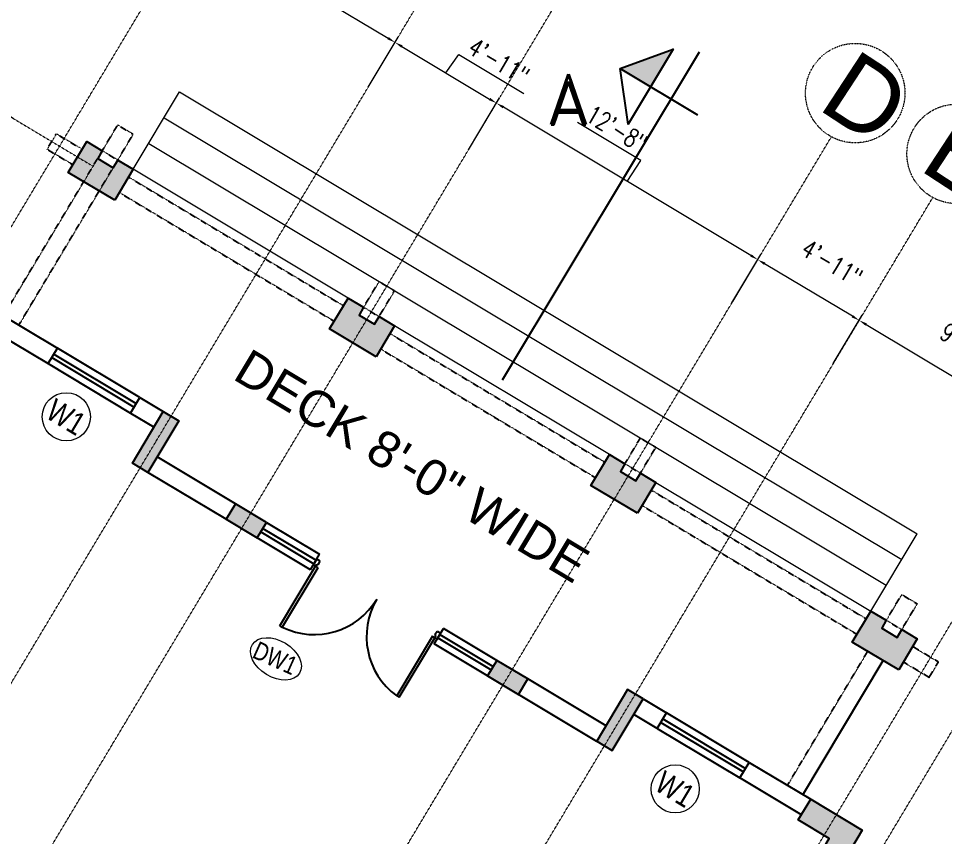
# Model space of a CAD drawing. Header units: inches. Extents: x -110725 to 51121, y 8404 to 44825.
# Drawn here: x -35431.1 to -34969.1, y 23909.5 to 24317.6 of the extents above; entities that cross this region are included whole.
import ezdxf

# ---------------------------------------------------------------- set-up
doc = ezdxf.new("R2010")
doc.units = ezdxf.units.IN
doc.header["$LTSCALE"] = 0.1
doc.header["$MEASUREMENT"] = 0
doc.linetypes.add('CENTER', pattern=[2, 1.25, -0.25, 0.25, -0.25])
doc.linetypes.add('DASHED', pattern=[0.75, 0.5, -0.25])
doc.layers.get('0').update_dxf_attribs({"color": 1, "lineweight": 0})
doc.layers.get('Defpoints').update_dxf_attribs({"lineweight": 0})
for name, color, linetype, lineweight in [('CAR', 4, 'Continuous', 0), ('dim', 252, 'Continuous', 0), ('DOOR', 32, 'Continuous', 0), ('GRID', 8, 'CENTER', 0), ('stair', 5, 'Continuous', 0), ('TEXT', 3, 'Continuous', 0)]:
    doc.layers.add(name, color=color, linetype=linetype, lineweight=lineweight)
for name, color, linetype in [('COL', 6, 'Continuous'), ('Column Hatch', 7, 'Continuous'), ('GF', 1, 'Continuous'), ('GFW', 5, 'Continuous')]:
    doc.layers.add(name, color=color, linetype=linetype)
doc.styles.add('as', font='arial.ttf')
doc.styles.add('ATIF', font='arial.ttf')
doc.styles.add('EHSAN', font='arial.ttf', dxfattribs={"height": 54})
doc.styles.add('ROMAND', font='romand.shx')
doc.styles.add('ROMANS', font='arial.ttf', dxfattribs={"width": 0.8, "height": 15})
doc.styles.add('WORKING', font='romans.shx', dxfattribs={"width": 0.75})
doc.dimstyles.new('1-8', dxfattribs={"dimtxt": 6, "dimasz": 6, "dimexe": 3, "dimexo": 1, "dimgap": 2, "dimtad": 1, "dimdec": 1, "dimzin": 3, "dimdsep": 46, "dimlunit": 4, "dimtxsty": 'WORKING', "dimcen": 2, "dimdle": 3, "dimadec": 0, "dimazin": 0, "dimtfac": 0.75, "dimtdec": 1, "dimtofl": 0, "dimtmove": 1, "dimatfit": 0, "dimfxl": 4, "dimtolj": 1, "dimtzin": 0, "dimlwd": -1, "dimlwe": -1, "dimarcsym": 1})
doc.dimstyles.new('DIM1', dxfattribs={"dimtxt": 54, "dimasz": 6, "dimexe": 6, "dimexo": 3, "dimgap": 1, "dimtad": 0, "dimzin": 0, "dimdsep": 46, "dimlunit": 4, "dimtxsty": 'EHSAN', "dimblk": 'ARCHTICK', "dimcen": 3, "dimdle": 6, "dimclrd": 4, "dimclre": 4, "dimclrt": 6, "dimadec": 0, "dimazin": 0, "dimtfac": 1, "dimtofl": 0, "dimtmove": 1, "dimatfit": 3, "dimldrblk": 'ARCHTICK', "dimfxl": 4, "dimtolj": 1, "dimtzin": 3, "dimlwd": -1, "dimlwe": -1, "dimarcsym": 0})

# ---------------------------------------------------------------- blocks, each defined once
blk = doc.blocks.new('_ArchTick')
at = {"color": 0, "linetype": 'ByBlock', "const_width": 0.15}
blk.add_lwpolyline([(-0.5, -0.5), (0.5, 0.5)], dxfattribs=at)
blk = doc.blocks.new('*D36')
at = {"layer": 'Defpoints', "color": 0, "transparency": 16777216}
for p in [(-34844.39, 24844.24), (-34980.21, 24608.79, 1175.74), (-31891.16, 22826.98, 1175.74)]:
    blk.add_point(p, dxfattribs=at)
at = {"layer": 'dim', "color": 4, "transparency": 16777216}
for p, q in [((-34865.18, 24856.23), (-33399.65, 24010.89)), ((-34978.71, 24611.39), (-34841.4, 24849.44)), ((-31734.56, 23050.44), (-33200.09, 23895.78)), ((-31889.66, 22829.58), (-31752.35, 23067.63))]:
    blk.add_line(p, q, dxfattribs=at)
at = {"layer": 'dim', "color": 4, "transparency": 16777216, "xscale": 24, "yscale": 24, "zscale": 24}
for p, rotation in [((-34844.39, 24844.24), 150.0229745556264), ((-31755.35, 23062.43), 330.0229745556264)]:
    blk.add_blockref('_ArchTick', p, dxfattribs=dict(at, rotation=rotation))
at = {"layer": 'dim', "color": 6, "transparency": 16777216, "insert": (-33299.87, 23953.34), "char_height": 54, "attachment_point": 5, "rotation": 330.023, "style": 'EHSAN'}
blk.add_mtext('\\A1;297\'-2"', dxfattribs=at)
blk = doc.blocks.new('*D2976')
at = {"layer": 'Defpoints', "color": 0, "transparency": 16777216}
for p in [(-35257.19, 24282.45), (-35192.66, 24275.36), (-35207.15, 24251.16)]:
    blk.add_point(p, dxfattribs=at)
at = {"layer": 'dim', "color": 0, "transparency": 16777216}
for p, q in [((-35256.68, 24283.3), (-35241.74, 24308.25)), ((-35239.85, 24303.62), (-35196.09, 24277.41)), ((-35217.97, 24290.52), (-35211.44, 24299.63)), ((-35211.44, 24299.63), (-35179.05, 24280.23)), ((-35206.64, 24252.02), (-35191.12, 24277.93))]:
    blk.add_line(p, q, dxfattribs=at)
for points in [[(-35239.5, 24304.2), (-35240.19, 24303.05), (-35243.28, 24305.68)], [(-35195.75, 24277.99), (-35196.43, 24276.84), (-35192.66, 24275.36)]]:
    blk.add_solid(points, dxfattribs=at)
at = {"layer": 'dim', "color": 0, "transparency": 16777216, "insert": (-35191.46, 24296.24), "char_height": 9, "attachment_point": 5, "rotation": 329.0806, "style": 'WORKING'}
blk.add_mtext('\\A1;4\'-11"', dxfattribs=at)
blk = doc.blocks.new('*D2977')
at = {"layer": 'Defpoints', "color": 0, "transparency": 16777216}
for p in [(-35357.07, 24343.34), (-35243.28, 24305.68), (-35256.72, 24283.24)]:
    blk.add_point(p, dxfattribs=at)
at = {"layer": 'dim', "color": 0, "transparency": 16777216}
for p, q in [((-35356.56, 24344.2), (-35342.09, 24368.36)), ((-35340.2, 24363.73), (-35246.71, 24307.73)), ((-35256.21, 24284.09), (-35241.74, 24308.25))]:
    blk.add_line(p, q, dxfattribs=at)
for points in [[(-35339.85, 24364.3), (-35340.54, 24363.15), (-35343.63, 24365.78)], [(-35246.37, 24308.31), (-35247.05, 24307.16), (-35243.28, 24305.68)]]:
    blk.add_solid(points, dxfattribs=at)
at = {"layer": 'dim', "color": 0, "transparency": 16777216, "insert": (-35289.67, 24342.04), "char_height": 9, "attachment_point": 5, "rotation": 329.0806, "style": 'WORKING'}
blk.add_mtext('\\A1;9\'-9"', dxfattribs=at)
blk = doc.blocks.new('1414')
at = {"lineweight": -3}
for p, q in [((0, 0), (0, -27.81)), ((1.09, -27.81), (1.09, 0)), ((54.59, -27.81), (54.59, 0)), ((55.69, 0), (55.69, -27.81)), ((-1.09, -30.53), (-1.09, -27.8)), ((-1.09, -27.8), (0, -27.8)), ((0, -27.8), (0, -28.89)), ((0, -27.81), (1.09, -27.81)), ((0, -28.89), (0.55, -28.89)), ((0.55, -28.89), (0.55, -30.53)), ((55.69, -27.81), (54.59, -27.81)), ((55.14, -28.89), (55.14, -30.53)), ((55.69, -28.89), (55.14, -28.89)), ((55.69, -27.8), (55.69, -28.89)), ((56.78, -27.8), (55.69, -27.8)), ((56.78, -30.53), (56.78, -27.8)), ((0.55, -30.53), (-1.09, -30.53)), ((55.14, -30.53), (56.78, -30.53))]:
    blk.add_line(p, q, dxfattribs=at)
for points in [[(0, 0), (1.09, 0)], [(55.69, 0), (54.59, 0)]]:
    blk.add_lwpolyline(points, dxfattribs=at)
for centre, start, end in [((-1.41, -29.15), 0, 85.0896), ((57.1, -29.15), 94.9104, 180)]:
    blk.add_arc(centre, 29.25, start, end, dxfattribs=at)
blk = doc.blocks.new('*D3006')
at = {"layer": 'Defpoints', "color": 0, "transparency": 16777216}
for p in [(-35192.66, 24275.36), (-35207.15, 24251.16), (-35075.27, 24175.56)]:
    blk.add_point(p, dxfattribs=at)
at = {"layer": 'dim', "color": 0, "transparency": 16777216}
for p, q in [((-35206.64, 24252.02), (-35191.11, 24277.93)), ((-35065.7, 24199.32), (-35189.22, 24273.3)), ((-35120.67, 24246.79), (-35152.23, 24265.69)), ((-35127.46, 24236.31), (-35120.67, 24246.79)), ((-35074.76, 24176.42), (-35060.73, 24199.84))]:
    blk.add_line(p, q, dxfattribs=at)
for points in [[(-35188.88, 24273.88), (-35189.57, 24272.73), (-35192.66, 24275.36)], [(-35065.36, 24199.89), (-35066.04, 24198.75), (-35062.27, 24197.27)]]:
    blk.add_solid(points, dxfattribs=at)
at = {"layer": 'dim', "color": 0, "transparency": 16777216, "insert": (-35132.67, 24262.55), "char_height": 9, "attachment_point": 5, "rotation": 329.0818, "style": 'WORKING'}
blk.add_mtext('\\A1;12\'-8"', dxfattribs=at)
blk = doc.blocks.new('*D3007')
at = {"layer": 'Defpoints', "color": 0, "transparency": 16777216}
for p in [(-35062.27, 24197.27), (-35075.71, 24174.82), (-35025.1, 24144.51)]:
    blk.add_point(p, dxfattribs=at)
at = {"layer": 'dim', "color": 0, "transparency": 16777216}
for p, q in [((-35075.2, 24175.68), (-35060.73, 24199.84)), ((-35015.08, 24169.01), (-35058.84, 24195.21)), ((-35024.58, 24145.37), (-35010.11, 24169.53))]:
    blk.add_line(p, q, dxfattribs=at)
for points in [[(-35058.5, 24195.78), (-35059.18, 24194.64), (-35062.27, 24197.27)], [(-35014.74, 24169.58), (-35015.43, 24168.44), (-35011.65, 24166.95)]]:
    blk.add_solid(points, dxfattribs=at)
at = {"layer": 'dim', "color": 0, "transparency": 16777216, "insert": (-35025.22, 24195.69), "char_height": 9, "attachment_point": 5, "rotation": 329.0818, "style": 'WORKING'}
blk.add_mtext('\\A1;4\'-11"', dxfattribs=at)
blk = doc.blocks.new('*D3008')
at = {"layer": 'Defpoints', "color": 0, "transparency": 16777216}
for p in [(-35025.09, 24144.51), (-34911.3, 24106.85), (-34924.74, 24084.4)]:
    blk.add_point(p, dxfattribs=at)
at = {"layer": 'dim', "color": 0, "transparency": 16777216}
for p, q in [((-35024.58, 24145.37), (-35010.11, 24169.52)), ((-35008.22, 24164.9), (-34914.73, 24108.9)), ((-34924.23, 24085.26), (-34909.76, 24109.42))]:
    blk.add_line(p, q, dxfattribs=at)
for points in [[(-35007.88, 24165.47), (-35008.56, 24164.32), (-35011.65, 24166.95)], [(-34914.39, 24109.47), (-34915.07, 24108.33), (-34911.3, 24106.85)]]:
    blk.add_solid(points, dxfattribs=at)
at = {"layer": 'dim', "color": 0, "transparency": 16777216, "insert": (-34958.48, 24155.48), "char_height": 9, "attachment_point": 5, "rotation": 329.0807, "style": 'WORKING'}
blk.add_mtext('\\A1;9\'-9"', dxfattribs=at)
blk = doc.blocks.new('*D3010')
at = {"layer": 'Defpoints', "color": 0, "transparency": 16777216}
for p in [(-35463.79, 24285.7), (-35423.52, 24261.59), (-35475.94, 24174.08)]:
    blk.add_point(p, dxfattribs=at)
at = {"layer": 'dim', "color": 0, "transparency": 16777216}
for p, q in [((-35433.82, 24267.75), (-35474.08, 24291.87)), ((-35510.03, 24208.49), (-35469.95, 24275.41)), ((-35486.23, 24180.24), (-35526.49, 24204.36))]:
    blk.add_line(p, q, dxfattribs=at)
for points in [[(-35471.67, 24276.44), (-35468.24, 24274.38), (-35463.79, 24285.7)], [(-35511.75, 24209.52), (-35508.32, 24207.46), (-35516.2, 24198.19)]]:
    blk.add_solid(points, dxfattribs=at)
at = {"layer": 'dim', "color": 0, "transparency": 16777216, "insert": (-35497.84, 24246.65), "char_height": 12, "attachment_point": 5, "rotation": 59.0806, "style": 'WORKING'}
blk.add_mtext('\\A1;8\'-6"', dxfattribs=at)

msp = doc.modelspace()

# ---------------------------------------------------------------- hatches: boundary and pattern name
at = {"layer": 'Column Hatch'}
for points in [[(-35373.87091, 24242.33931), (-35381.59198, 24246.96371), (-35383.90418, 24243.10318), (-35391.62525, 24247.72758), (-35389.31305, 24251.58812), (-35397.03412, 24256.21252), (-35406.28292, 24240.77038), (-35383.11972, 24226.89717)], [(-35243.47884, 24164.24331), (-35251.19991, 24168.86771), (-35251.19997, 24168.86761), (-35253.51211, 24165.00718), (-35261.23318, 24169.63158), (-35258.92097, 24173.49211), (-35266.64204, 24178.11652), (-35275.89085, 24162.67438), (-35252.72765, 24148.80117)], [(-35113.08676, 24086.14731), (-35120.80783, 24090.77171), (-35120.80795, 24090.77151), (-35123.12003, 24086.91118), (-35130.8411, 24091.53558), (-35128.5289, 24095.39611), (-35136.24997, 24100.02052), (-35145.49877, 24084.57838), (-35122.33557, 24070.70517)], [(-34982.69469, 24008.05131), (-34990.41576, 24012.67571), (-34990.41594, 24012.67541), (-34992.72796, 24008.81518), (-35000.44903, 24013.43958), (-34998.13682, 24017.30011), (-35005.85789, 24021.92452), (-35015.1067, 24006.48238), (-34991.94349, 23992.60917)]]:
    msp.add_hatch(color=256, dxfattribs=at).paths.add_polyline_path(points)
h = msp.add_hatch(color=256, dxfattribs=at)
h.dxf.hatch_style = 1
h.paths.add_polyline_path([(-35358.86773, 24121.45059), (-35351.14676, 24116.82602), (-35366.56198, 24091.08945), (-35374.28295, 24095.71402)])
h = msp.add_hatch(color=256, dxfattribs=at)
h.dxf.hatch_style = 1
h.paths.add_polyline_path([(-35307.45891, 24066.17793), (-35322.90613, 24075.43001), (-35327.53062, 24067.70899), (-35312.08339, 24058.45691)])
h = msp.add_hatch(color=256, dxfattribs=at)
h.dxf.hatch_style = 1
h.paths.add_polyline_path([(-35177.06772, 23988.08045), (-35192.51494, 23997.33253), (-35197.13942, 23989.61151), (-35181.6922, 23980.35943)])
h = msp.add_hatch(color=256, dxfattribs=at)
h.dxf.hatch_style = 1
h.paths.add_polyline_path([(-35119.52268, 23978.09547), (-35127.23455, 23982.73526), (-35142.64923, 23956.99836), (-35134.93736, 23952.35858)])
h = msp.add_hatch(color=256, dxfattribs=at)
h.dxf.hatch_style = 1
h.paths.add_polyline_path([(-35025.55296, 23886.83629), (-35035.86835, 23893.01474), (-35026.6163, 23908.46117), (-35042.04298, 23917.70139), (-35035.87682, 23927.99626), (-35010.13491, 23912.57821)])
at = {"layer": 'GF'}
msp.add_hatch(color=252, dxfattribs=at).paths.add_polyline_path([(-35115.75522, 24283.57405), (-35130.96836, 24292.71502), (-35104.55512, 24302.21415)])

# ---------------------------------------------------------------- linework, layer by layer
at = {"layer": 'CAR', "linetype": 'Continuous'}
msp.add_circle((-33960.35096, 21924.4645, 27.16259), 11425.94255, dxfattribs=at)
at = {"layer": 'COL'}
for points in [[(-35383.11972, 24226.89717), (-35406.28292, 24240.77038), (-35397.03412, 24256.21252), (-35389.31305, 24251.58812), (-35391.62525, 24247.72758), (-35383.90418, 24243.10318), (-35381.59198, 24246.96371), (-35373.87091, 24242.33931)], [(-35252.72765, 24148.80117), (-35275.89085, 24162.67438), (-35266.64204, 24178.11652), (-35258.92097, 24173.49211), (-35261.23318, 24169.63158), (-35253.51211, 24165.00718), (-35251.19991, 24168.86771), (-35243.47884, 24164.24331)], [(-35358.86773, 24121.45059), (-35351.14676, 24116.82602), (-35366.56198, 24091.08945), (-35374.28295, 24095.71402)], [(-35122.33557, 24070.70517), (-35145.49877, 24084.57838), (-35136.24997, 24100.02052), (-35128.5289, 24095.39611), (-35130.8411, 24091.53558), (-35123.12003, 24086.91118), (-35120.80783, 24090.77171), (-35113.08676, 24086.14731)], [(-34991.94349, 23992.60917), (-35015.1067, 24006.48238), (-35005.85789, 24021.92452), (-34998.13682, 24017.30011), (-35000.44903, 24013.43958), (-34992.72796, 24008.81518), (-34990.41576, 24012.67571), (-34982.69469, 24008.05131)], [(-35119.52268, 23978.09547), (-35127.23455, 23982.73526), (-35142.64923, 23956.99836), (-35134.93736, 23952.35858)]]:
    msp.add_lwpolyline(points, close=True, dxfattribs=at)
at = {"layer": 'COL', "linetype": 'Continuous'}
for points in [[(-35307.45891, 24066.17793), (-35322.90613, 24075.43001), (-35327.53062, 24067.70899), (-35312.08339, 24058.45691)], [(-35177.06772, 23988.08045), (-35192.51494, 23997.33253), (-35197.13942, 23989.61151), (-35181.6922, 23980.35943)]]:
    msp.add_lwpolyline(points, close=True, dxfattribs=at)
msp.add_lwpolyline([(-35025.55296, 23886.83629), (-35035.8656, 23893.01933), (-35026.6163, 23908.46117), (-35042.05815, 23917.71047), (-35035.87682, 23927.99626), (-35010.13491, 23912.57821), (-35025.55296, 23886.83629)], dxfattribs=at)
at = {"layer": 'GF'}
for p, q in [((-35091.49181, 24300.70737), (-35189.79346, 24137.10595)), ((-35130.96836, 24292.71502), (-35092.39983, 24269.54071)), ((-35442.48389, 24171.53228), (-35411.74476, 24153.12115)), ((-35447.10837, 24163.81126), (-35416.36706, 24145.39882)), ((-35416.36706, 24145.39882), (-35411.74476, 24153.12115)), ((-35375.18829, 24120.7349), (-35370.56599, 24128.45723)), ((-35370.56599, 24128.45723), (-35358.86773, 24121.45059)), ((-35375.18829, 24120.7349), (-35363.49221, 24113.72957)), ((-35112.43538, 23963.35894), (-35107.80818, 23971.07913)), ((-35071.25634, 23938.69545), (-35066.62935, 23946.41531))]:
    msp.add_line(p, q, dxfattribs=at)
at = {"layer": 'GF', "linetype": 'Continuous'}
for p, q in [((-35322.90343, 24075.43563), (-35361.93748, 24098.81161)), ((-35327.52742, 24067.71432), (-35366.56147, 24091.0903)), ((-35137.8781, 23964.63115), (-35177.05946, 23988.09535)), ((-35142.50209, 23956.90984), (-35181.68346, 23980.37404)), ((-35119.52268, 23978.09547), (-35107.80818, 23971.07913)), ((-35112.43538, 23963.35894), (-35124.1475, 23970.37372)), ((-35066.62935, 23946.41531), (-35035.87682, 23927.99626)), ((-35040.50131, 23920.27524), (-35071.25634, 23938.69545))]:
    msp.add_line(p, q, dxfattribs=at)
at = {"layer": 'GF'}
msp.add_lwpolyline([(-35130.96836, 24292.71502), (-35104.55512, 24302.21415), (-35126.95533, 24264.93394)], close=True, dxfattribs=at)
at = {"layer": 'GFW', "linetype": 'DASHED'}
for p, q in [((-35438.64005, 24169.23002), (-35381.60571, 24264.45656)), ((-35381.60571, 24264.45656), (-35373.88464, 24259.83216)), ((-35430.91903, 24164.60553), (-35373.88464, 24259.83216)), ((-35416.83918, 24252.33825), (-35412.21477, 24260.05931)), ((-35412.21477, 24260.05931), (-35399.34632, 24252.35198)), ((-35416.83918, 24252.33825), (-35403.97072, 24244.63092)), ((-35389.31305, 24251.58812), (-35381.59198, 24246.96371)), ((-35376.18311, 24238.47879), (-35268.95425, 24174.25598)), ((-35380.80751, 24230.75772), (-35273.57865, 24166.53491)), ((-35258.92103, 24173.49201), (-35251.21369, 24186.36046)), ((-35251.21369, 24186.36046), (-35243.49263, 24181.73606)), ((-35251.19997, 24168.86761), (-35243.49263, 24181.73606)), ((-35258.92103, 24173.49201), (-35251.19997, 24168.86761)), ((-35245.79103, 24160.38278), (-35138.56218, 24096.15997)), ((-35250.41544, 24152.66172), (-35143.18658, 24088.4389)), ((-35128.52902, 24095.39591), (-35120.82168, 24108.26436)), ((-35120.82168, 24108.26436), (-35113.10061, 24103.63996)), ((-35120.80795, 24090.77151), (-35113.10061, 24103.63996)), ((-35128.52902, 24095.39591), (-35120.80795, 24090.77151)), ((-35115.39896, 24082.28678), (-35008.1701, 24018.06397)), ((-35120.02336, 24074.56571), (-35012.79451, 24010.3429)), ((-34998.137, 24017.29981), (-34990.42966, 24030.16826)), ((-34990.42966, 24030.16826), (-34982.7086, 24025.54386)), ((-34990.41594, 24012.67541), (-34982.7086, 24025.54386)), ((-34998.137, 24017.29981), (-34990.41594, 24012.67541)), ((-35047.4743, 23934.92434), (-35007.38559, 24001.85795)), ((-34972.13863, 23996.48312), (-34985.00707, 24004.19047)), ((-34976.76303, 23988.76205), (-34989.63147, 23996.4694)), ((-34976.76303, 23988.76205), (-34972.13863, 23996.48312))]:
    msp.add_line(p, q, dxfattribs=at)
at = {"layer": 'GFW'}
for p, q in [((-35413.53954, 24150.11636), (-35372.36832, 24125.43984)), ((-35370.56899, 24128.44191), (-35411.74021, 24153.11843)), ((-35416.36706, 24145.39882), (-35375.19584, 24120.7223)), ((-35414.56773, 24148.40089), (-35373.39651, 24123.72437)), ((-35307.45874, 24066.17821), (-35280.87326, 24050.25453)), ((-35310.28481, 24061.45981), (-35283.69939, 24045.53615)), ((-35309.25715, 24063.17559), (-35282.67171, 24047.25193)), ((-35285.49783, 24042.53356), (-35312.08323, 24058.45719)), ((-35285.49783, 24042.53356), (-35280.87326, 24050.25453)), ((-35223.72975, 24005.53772), (-35219.10526, 24013.25874)), ((-35220.90406, 24010.25546), (-35194.31854, 23994.33175)), ((-35192.51957, 23997.3353), (-35219.10526, 24013.25874)), ((-35197.14405, 23989.61428), (-35223.72975, 24005.53772)), ((-35221.93173, 24008.53968), (-35195.3462, 23992.61597)), ((-35066.63695, 23946.40261), (-35107.80818, 23971.07913)), ((-35110.63569, 23966.3616), (-35069.46447, 23941.68508)), ((-35109.60751, 23968.07706), (-35068.43628, 23943.40055)), ((-35112.43502, 23963.35953), (-35071.2638, 23938.68301))]:
    msp.add_line(p, q, dxfattribs=at)
at = {"layer": 'GFW', "color": 2}
msp.add_line((-35039.75138, 23930.30303), (-34999.66452, 23997.23355), dxfattribs=at)
at = {"layer": 'GRID'}
for p, q in [((-35722.03516, 23733.99307), (-35308.44679, 24424.51831)), ((-35621.686, 23673.89267), (-35208.09763, 24364.41792)), ((-35560.27339, 23661.58869), (-35157.47614, 24334.09713)), ((-35513.07451, 24315.22378), (-35393.9375, 24243.86697)), ((-35429.88683, 23583.49398), (-35025.55216, 24258.56928)), ((-35390.06192, 23535.16214), (-34974.93637, 24228.25386)), ((-35289.70933, 23475.0526), (-34874.58443, 24168.14322)), ((-35265.66296, 23460.64962), (-34860.52861, 24137.06012))]:
    msp.add_line(p, q, dxfattribs=at)
for centre in [(-35013.66214, 24280.34567), (-34963.04635, 24250.03024)]:
    msp.add_circle(centre, 24.81095, dxfattribs=at)
at = {"layer": 'stair'}
for p, q in [((-35373.87085, 24242.33941), (-35350.74796, 24280.94436)), ((-35350.74796, 24280.94436), (-34982.73512, 24060.52927)), ((-35358.45557, 24268.07608), (-34990.44327, 24047.66131)), ((-35366.16318, 24255.20779), (-34998.15061, 24034.79286)), ((-35266.64204, 24178.11652), (-35373.87085, 24242.33941)), ((-35136.24997, 24100.02052), (-35243.47884, 24164.24331)), ((-35113.08676, 24086.14731), (-35005.85795, 24021.92442)), ((-35005.85789, 24021.92452), (-34982.73512, 24060.52927))]:
    msp.add_line(p, q, dxfattribs=at)
at = {"layer": 'TEXT', "linetype": 'Continuous'}
for centre in [(-35407.27437, 24118.86071), (-35103.46696, 23933.19801)]:
    msp.add_circle(centre, 12.02213, dxfattribs=at)
msp.add_ellipse((-35302.67129, 23998.04955), major_axis=(-11.75024, 7.17259), ratio=0.662206312, dxfattribs=at)

# ---------------------------------------------------------------- block references
at = {"layer": 'DOOR', "xscale": 1.244066283162314, "yscale": 1.244066283162314, "zscale": 1.244066283162314, "rotation": 149.0797983122323}
msp.add_blockref('1414', (-35241.22904, 23978.96985), dxfattribs=at)

# ---------------------------------------------------------------- texts
at = {"layer": 'TEXT', "style": 'ROMAND'}
msp.add_text('A', height=25.2, dxfattribs=at).set_placement((-35167.5162, 24264.63193))
at = {"layer": 'TEXT', "style": 'as'}
msp.add_text('DECK 8\'-0" WIDE ', height=18, rotation=329, dxfattribs=at).set_placement((-35324.9164, 24138.06306))
at = {"layer": 'TEXT', "linetype": 'Continuous', "style": 'ROMANS', "width": 0.8}
for s, height, rotation, p in [('W1', 11.25, 329, (-35418.3361, 24118.76108)), ('DW1', 9, 335.8291767, (-35315.04811, 23998.94673)), ('W1', 11.25, 329, (-35114.52869, 23933.09838))]:
    msp.add_text(s, height=height, rotation=rotation, dxfattribs=at).set_placement(p)
at = {"layer": 'TEXT', "char_height": 36, "attachment_point": 1, "rotation": 326.795999, "style": 'ATIF'}
for s, insert in [('D', (-35013.53537, 24303.09437)), ('E', (-34962.91958, 24272.77894))]:
    msp.add_mtext_dynamic_manual_height_columns(s, width=30.9854961, gutter_width=15, heights=[0], dxfattribs=dict(at, insert=insert))

# ---------------------------------------------------------------- dimensions: what is measured, and where the dimension line sits
at = {"layer": 'dim'}
for base, p1, p2, angle, dimstyle, override, picture, middle, dimtype in [((-34844.39468, 24844.24306, -1174.66297), (-31891.15632, 22826.982, 1.07221), (-34980.20533, 24608.79412, 1.07221), 150.0229746, 'DIM1', {"dimtxt": 36, "dimasz": 24, "dimdle": 24}, '*D36', (-33299.87017, 23953.33699, -1174.66297), 161), ((-35192.65706, 24275.35923), (-35257.19395, 24282.44693), (-35207.15127, 24251.15976), 149.0806051, '1-8', {"dimtxt": 9, "dimasz": 4}, '*D2976', (-35209.72051, 24298.60367), 160), ((-35192.65589, 24275.35853), (-35075.27091, 24175.55909), (-35207.14959, 24251.15876), 329.0818153, '1-8', {"dimtxt": 9, "dimasz": 4}, '*D3006', (-35122.38378, 24247.82032), 160), ((-35062.26932, 24197.26756), (-35025.09531, 24144.50872), (-35075.7114, 24174.82365), 149.0818153, '1-8', {"dimtxt": 9, "dimasz": 4}, '*D3007', (-35029.00155, 24189.37388), 161), ((-34911.29852, 24106.84563), (-35025.09348, 24144.50762), (-34924.74104, 24084.40198), 329.080688, '1-8', {"dimtxt": 9, "dimasz": 4}, '*D3008', (-34962.2571, 24149.16366), 161)]:
    dim = msp.add_linear_dim(base=base, p1=p1, p2=p2, angle=angle, dimstyle=dimstyle, override=override, dxfattribs=at)
    dim.commit()
    dim.dimension.update_dxf_attribs({"geometry": picture, "text_midpoint": middle, "dimtype": dimtype})
for p1, p2, distance, override, picture, middle in [((-35357.06925, 24343.33848), (-35256.72162, 24283.23552), 26.1614, {"dimtxt": 9, "dimasz": 4}, '*D2977', (-35289.67255, 24342.04226)), ((-35475.93516, 24174.07882), (-35423.52247, 24261.58681), 46.93232, {"dimtxt": 12, "dimasz": 12, "dimexe": 12, "dimexo": 12, "dimtmove": 1, "dimfxl": 4}, '*D3010', (-35497.83521, 24246.64602))]:
    dim = msp.add_aligned_dim(p1=p1, p2=p2, distance=distance, dimstyle='1-8', override=override, dxfattribs=at)
    dim.commit()
    dim.dimension.update_dxf_attribs({"geometry": picture, "text_midpoint": middle})

doc.saveas('drawing.dxf')
